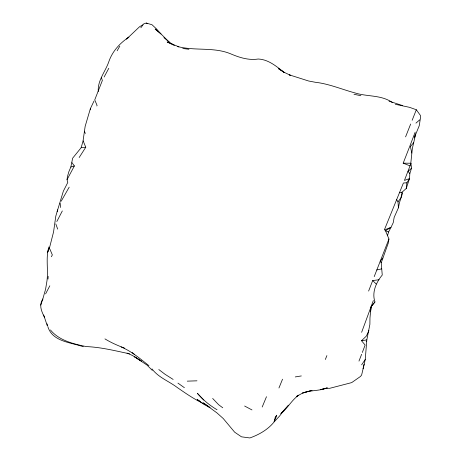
<?xml version="1.0" encoding="UTF-8"?>
<svg xmlns="http://www.w3.org/2000/svg" width="461" height="461" viewBox="0 0 461 461"><rect width="100%" height="100%" fill="white"/><g stroke="black" fill="none" stroke-linecap="round" stroke-linejoin="round"><path stroke-width="0.69" d="M90.46 109.758L90.5 108.329L90.431 109.747M414.716 136.531L415.713 133.892L412.376 148.361L410.837 162.762L411.546 168.15L409.835 173.503L409.529 178.568L406.233 188.497L402.067 192.185L399.439 192.773L384.301 230.022L391.003 227.331L393.221 222.692L394.167 217.379L398.402 207.842L399.405 202.852L402.62 192.975M48.002 279.061L48.18 276.381M363.066 368.691L365.245 359.511L366.823 339.878L369.889 324.354L369.97 317.923L371.024 306.83L374.943 301.949C371.687 292.366 376.113 282.432 382.255 275.044L381.218 262.828L388.277 243.108L388.946 239L385.459 230.707L391.003 227.331L388.583 231.987L387.482 235.738M93.969 101.12L90.356 108.692L85.147 126.383L83.038 141.083L81.153 147.71L72.654 158.169L70.844 167.032L68.85 171.717L67.427 176.707L67.041 179.663L67.779 182.493L63.364 191.125L57.152 211.57M48.901 246.958C45.293 258.586 48.866 270.941 46.653 282.847L45.593 289.168L42.412 300.434L42.787 299.103C38.643 305.401 41.617 311.463 44.538 317.445M406.233 188.497L406.896 182.798L409.529 178.568L404.43 180.43L411.045 163.24L403.191 163.165L409.593 146.742L410.405 146.489L413.592 142.772M370.563 311.786L371.307 306.755M402.067 192.185L401.007 197.66L398.004 201.866L398.402 207.842M364.196 364.173L361.637 374.983L360.554 376.407L351.68 382.613L329.724 388.306L326.123 388.266L320.677 389.614L327.189 387.88M49.609 247.413L47.408 252.651L49.609 247.413L53.557 231.958L55.804 216.14L57.665 209.836M274.139 421.798L276.773 415.2L275.286 417.119L274.036 422.04C267.899 429.658 258.978 434.7 249.874 437.95L241.495 436.826L234.666 432.193L223.193 418.473L216.97 412.929L203.324 402.874L209.962 407.501M42.787 299.103L40.741 305.096M371.105 306.617L373.335 300.526M361.631 332.306L371.024 306.83M362.34 352.463L365.129 345.041L361.522 340.737L366.38 336.063L368.933 330.502M415.177 132.18L409.858 146.068M142.835 24.825L139.562 26.75L126.55 39.087L128.913 37.111C120.044 43.057 112.686 50.923 109.015 61.134C105.73 71.248 97.398 80.347 98.274 91.526M374.211 276.629L388.946 239M368.616 291.07L372.695 280.565L379.046 279.746M395.371 104.301L409.552 107.332L416.323 109.753L412.157 120.286M358.969 361.101L361.637 354.267M405.582 136.882L410.665 124.032M325.345 359.488L326.889 355.598M414.214 137.925L419.228 125.761L420.346 118.696L420.455 115.486L416.323 109.753M399.439 192.773L403.404 182.994L406.896 182.798M278.945 387.989L282.541 379.19M262.194 407.023L266.487 396.708M67.041 179.663L74.371 165.948L71.985 162.67M96.827 105.972L97.092 105.431L94.73 99.91L102.354 80.491L101.414 77.546M49.817 285.803L45.61 293.882M108.813 68.263L104.117 77.016M56.818 221.551L62.321 210.942M51.344 256.76L52.341 254.921L49.938 249.217M61.232 201.14L69.185 187.16M117.152 50.785L119.791 46.158M79.165 157.541L85.763 147.249L83.147 140.887M361.631 364.853L365.245 359.511M140.841 27.775L143.699 23.88L146.218 23.05L151.986 24.721L156.492 28.916L161.022 34.01L155.132 29.008L160.624 33.572L169.418 42.256L163.891 37.623M283.74 410.451L279.562 416.058L274.6 421.412M371.658 305.937L374.943 301.949M382.866 258.004L380.181 261.099L381.218 262.828M288.39 405.138L280.847 413.753C287.618 408.308 291.49 400.304 298.659 395.186L296.936 396.172M411.546 168.15L408.025 171.417L409.835 173.503M415.943 123.127L419.717 119.848M296.498 396.466L302.566 393.1L312.057 390.334L302.572 393.014C310.535 390.058 319.26 391.084 327.149 387.949M70.844 167.032L74.371 165.948M376.764 269.967L381.673 268.872M295.265 376.925L301.327 375.94M361.522 340.737L366.823 339.878M81.153 147.71L85.763 147.215M187.275 381.149L196.968 380.821M182.723 48.48L188.912 49.264M129.599 353.829C115.192 350.786 101.034 347.191 86.242 346.58C73.501 343.964 58.973 340.5 50.456 329.949M353.985 94.263L360.882 95.721M83.32 346.735C70.781 342.344 52.324 341.751 47.811 326.538M389.061 101.172L402.574 105.575M104.952 338.893C111.061 342.65 117.757 345.583 124.482 348.084M127.034 353.074L132.393 355.448L141.377 361.032L134.572 356.814L147.047 365.106L152.291 370.379M403.191 163.165L410.152 165.92M385.459 230.707L388.583 231.987M366.172 341.226L366.507 341.37M121.174 346.972C131.581 351.317 140.207 358.75 148.938 365.694M203.243 403.41C194.018 399.191 185.691 393.296 177.352 387.586C168.98 381.184 158.457 377.571 151.98 368.881M146.218 23.05L147.232 23.569M244.63 406.032L251.965 409.927M209.882 407.547L203.572 404.188L197.112 399.474L200.529 401.577M392.397 102.538C381.27 94.701 367.336 96.885 354.947 92.92C341.734 89.336 328.883 83.781 315.249 82.26L308.576 80.992L289.358 74.872L290.442 75.304L284.368 72.406L278.507 68.666L284.466 72.665C276.675 66.591 268.665 59.498 258.241 59.02C248.462 60.529 239.247 57.492 230.35 53.701C213.529 46.843 195.049 51.102 177.779 46.573L178.88 46.843L167.182 41.98L174.391 45.518L169.4 42.239M275.286 417.119L275.845 417.464M217.033 409.754C209.651 405.34 202.909 399.831 197.331 393.273L203.802 400.033M177.94 383.114L184.388 387.689M222.767 407.789L218.664 404.741L212.659 398.454M173.152 379.438L165.021 374.274L158.803 369.538M132.128 352.481L134.232 354.232M372.695 280.565L376.188 283.999M396.65 199.653L398.004 201.866M84.311 131.195L85.366 133.442M55.793 223.925L57.7 229.117M43.674 314.99L47.27 325.748M47.016 323.778L47.621 325.789M410.405 146.489L411.771 153.069M60.155 203.197L60.581 207.49"/></g></svg>
